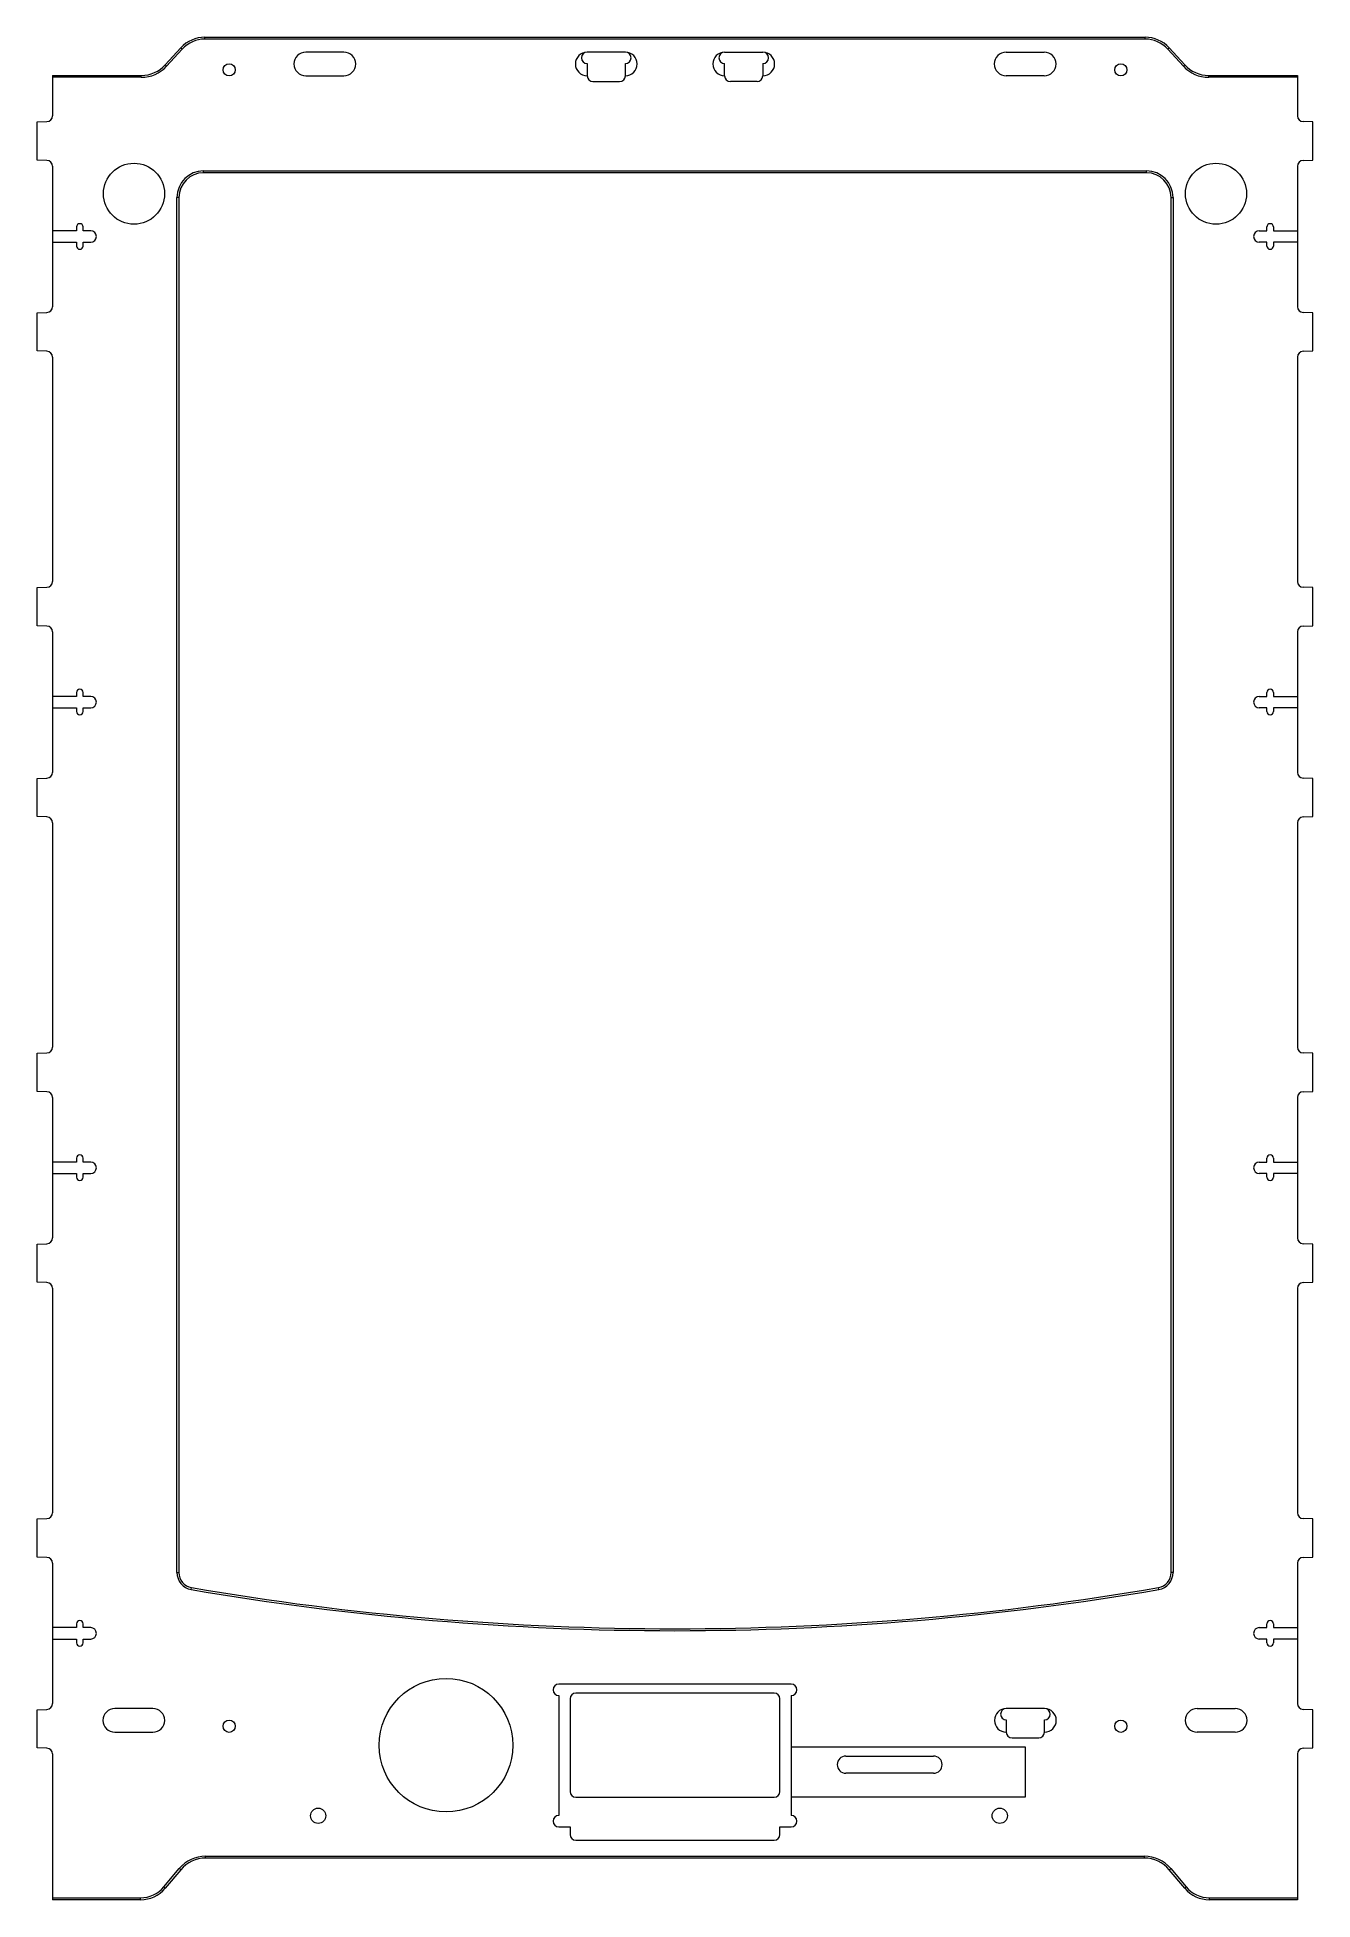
# Model space of a CAD drawing. Header units: millimetres. Extents: x -167 to 167, y -194 to 294.
import ezdxf

# ---------------------------------------------------------------- set-up
doc = ezdxf.new("R2010")
doc.units = ezdxf.units.MM

msp = doc.modelspace()

# ---------------------------------------------------------------- linework, layer by layer
at = {"color": 7, "linetype": 'Continuous', "lineweight": 15}
for p, q in [((-123.2, 293.5), (-123.2, 294)), ((-123.2, 294), (123.2, 294)), ((123.2, 293.5), (-123.2, 293.5)), ((123.2, 293.5), (123.2, 294)), ((-133.57, 286.76), (-129.47, 291.24)), ((-129.11, 290.9), (-133.2, 286.42)), ((-129.11, 290.9), (-129.47, 291.24)), ((-86.75, 290.1), (-96.75, 290.1)), ((-13, 290.1), (-23, 290.1)), ((13, 290.1), (23, 290.1)), ((86.75, 290.1), (96.75, 290.1)), ((129.11, 290.9), (129.47, 291.24)), ((133.2, 286.42), (129.11, 290.9)), ((129.47, 291.24), (133.57, 286.76)), ((-163.1, 284), (-163.1, 273.39)), ((-163.1, 284), (-139.84, 284)), ((-139.84, 283.5), (-163.1, 283.5)), ((-139.84, 283.5), (-139.84, 284)), ((-133.2, 286.42), (-133.57, 286.76)), ((-96.75, 283.9), (-86.75, 283.9)), ((-23, 287.1), (-23, 283.9)), ((-13, 283.9), (-13, 287.1)), ((13, 283.9), (13, 287.1)), ((23, 287.1), (23, 283.9)), ((96.75, 283.9), (86.75, 283.9)), ((133.2, 286.42), (133.57, 286.76)), ((139.84, 283.5), (139.84, 284)), ((139.84, 284), (163.1, 284)), ((163.1, 283.5), (139.84, 283.5)), ((163.1, 284), (163.1, 273.39)), ((-21.5, 282.4), (-14.5, 282.4)), ((21.5, 282.4), (14.5, 282.4)), ((-167.1, 271.8), (-164.55, 271.89)), ((-167.1, 261.8), (-167.1, 271.8)), ((167.1, 271.8), (164.55, 271.89)), ((167.1, 261.8), (167.1, 271.8)), ((-164.55, 261.71), (-167.1, 261.8)), ((-163.1, 260.21), (-163.1, 223.39)), ((-123.5, 259), (123.5, 259)), ((-123.5, 258.5), (-123.5, 259)), ((123.5, 258.5), (123.5, 259)), ((163.1, 260.21), (163.1, 223.39)), ((164.55, 261.71), (167.1, 261.8)), ((123.5, 258.5), (-123.5, 258.5)), ((-130.5, -108.28), (-130.5, 252)), ((-130, 252), (-130.5, 252)), ((-130, 252), (-130, -108.28)), ((130, -108.28), (130, 252)), ((130, 252), (130.5, 252)), ((130.5, 252), (130.5, -108.28)), ((-156.8, 244.3), (-156.8, 243.3)), ((-155.1, 243.3), (-155.1, 244.3)), ((155.1, 243.3), (155.1, 244.3)), ((156.8, 244.3), (156.8, 243.3)), ((-156.8, 243.3), (-163.1, 243.3)), ((-163.1, 240.3), (-156.8, 240.3)), ((-156.8, 240.3), (-156.8, 239.3)), ((-153.1, 243.3), (-155.1, 243.3)), ((-155.1, 239.3), (-155.1, 240.3)), ((-155.1, 240.3), (-153.1, 240.3)), ((153.1, 243.3), (155.1, 243.3)), ((155.1, 240.3), (153.1, 240.3)), ((155.1, 239.3), (155.1, 240.3)), ((156.8, 243.3), (163.1, 243.3)), ((156.8, 240.3), (156.8, 239.3)), ((163.1, 240.3), (156.8, 240.3)), ((-167.1, 221.8), (-164.55, 221.89)), ((-167.1, 211.8), (-167.1, 221.8)), ((167.1, 221.8), (164.55, 221.89)), ((167.1, 211.8), (167.1, 221.8)), ((-164.55, 211.71), (-167.1, 211.8)), ((-163.1, 210.21), (-163.1, 151.39)), ((163.1, 210.21), (163.1, 151.39)), ((164.55, 211.71), (167.1, 211.8)), ((-167.1, 149.8), (-164.55, 149.89)), ((-167.1, 139.8), (-167.1, 149.8)), ((167.1, 149.8), (164.55, 149.89)), ((167.1, 139.8), (167.1, 149.8)), ((-164.55, 139.71), (-167.1, 139.8)), ((-163.1, 138.21), (-163.1, 101.39)), ((163.1, 138.21), (163.1, 101.39)), ((164.55, 139.71), (167.1, 139.8)), ((-156.8, 122.3), (-156.8, 121.3)), ((-155.1, 121.3), (-155.1, 122.3)), ((155.1, 121.3), (155.1, 122.3)), ((156.8, 122.3), (156.8, 121.3)), ((-156.8, 121.3), (-163.1, 121.3)), ((-163.1, 118.3), (-156.8, 118.3)), ((-156.8, 118.3), (-156.8, 117.3)), ((-153.1, 121.3), (-155.1, 121.3)), ((-155.1, 117.3), (-155.1, 118.3)), ((-155.1, 118.3), (-153.1, 118.3)), ((153.1, 121.3), (155.1, 121.3)), ((155.1, 118.3), (153.1, 118.3)), ((155.1, 117.3), (155.1, 118.3)), ((156.8, 121.3), (163.1, 121.3)), ((156.8, 118.3), (156.8, 117.3)), ((163.1, 118.3), (156.8, 118.3)), ((-167.1, 99.8), (-164.55, 99.89)), ((-167.1, 89.8), (-167.1, 99.8)), ((167.1, 99.8), (164.55, 99.89)), ((167.1, 89.8), (167.1, 99.8)), ((-164.55, 89.71), (-167.1, 89.8)), ((-163.1, 88.21), (-163.1, 29.39)), ((163.1, 88.21), (163.1, 29.39)), ((164.55, 89.71), (167.1, 89.8)), ((-167.1, 27.8), (-164.55, 27.89)), ((-167.1, 17.8), (-167.1, 27.8)), ((167.1, 27.8), (164.55, 27.89)), ((167.1, 17.8), (167.1, 27.8)), ((-164.55, 17.71), (-167.1, 17.8)), ((-163.1, 16.21), (-163.1, -20.61)), ((163.1, 16.21), (163.1, -20.61)), ((164.55, 17.71), (167.1, 17.8)), ((-156.8, 0.3), (-156.8, -0.7)), ((-155.1, -0.7), (-155.1, 0.3)), ((155.1, -0.7), (155.1, 0.3)), ((156.8, 0.3), (156.8, -0.7)), ((-156.8, -0.7), (-163.1, -0.7)), ((-163.1, -3.7), (-156.8, -3.7)), ((-156.8, -3.7), (-156.8, -4.7)), ((-153.1, -0.7), (-155.1, -0.7)), ((-155.1, -4.7), (-155.1, -3.7)), ((-155.1, -3.7), (-153.1, -3.7)), ((153.1, -0.7), (155.1, -0.7)), ((155.1, -3.7), (153.1, -3.7)), ((155.1, -4.7), (155.1, -3.7)), ((156.8, -0.7), (163.1, -0.7)), ((156.8, -3.7), (156.8, -4.7)), ((163.1, -3.7), (156.8, -3.7)), ((-167.1, -22.2), (-164.55, -22.11)), ((-167.1, -32.2), (-167.1, -22.2)), ((167.1, -22.2), (164.55, -22.11)), ((167.1, -32.2), (167.1, -22.2)), ((-164.55, -32.29), (-167.1, -32.2)), ((-163.1, -33.79), (-163.1, -92.61)), ((163.1, -33.79), (163.1, -92.61)), ((164.55, -32.29), (167.1, -32.2)), ((-167.1, -94.2), (-164.55, -94.11)), ((-167.1, -104.2), (-167.1, -94.2)), ((167.1, -94.2), (164.55, -94.11)), ((167.1, -104.2), (167.1, -94.2)), ((-164.55, -104.29), (-167.1, -104.2)), ((-163.1, -105.79), (-163.1, -142.61)), ((163.1, -105.79), (163.1, -142.61)), ((164.55, -104.29), (167.1, -104.2)), ((-130.5, -108.28), (-130, -108.28)), ((-126.76, -112.72), (-126.68, -112.22)), ((126.76, -112.72), (126.68, -112.22)), ((130.5, -108.28), (130, -108.28)), ((-156.8, -121.7), (-156.8, -122.7)), ((-155.1, -122.7), (-155.1, -121.7)), ((155.1, -122.7), (155.1, -121.7)), ((156.8, -121.7), (156.8, -122.7)), ((-156.8, -122.7), (-163.1, -122.7)), ((-163.1, -125.7), (-156.8, -125.7)), ((-156.8, -125.7), (-156.8, -126.7)), ((-153.1, -122.7), (-155.1, -122.7)), ((-155.1, -126.7), (-155.1, -125.7)), ((-155.1, -125.7), (-153.1, -125.7)), ((153.1, -122.7), (155.1, -122.7)), ((155.1, -125.7), (153.1, -125.7)), ((155.1, -126.7), (155.1, -125.7)), ((156.8, -122.7), (163.1, -122.7)), ((156.8, -125.7), (156.8, -126.7)), ((163.1, -125.7), (156.8, -125.7)), ((30.45, -137.5), (-30.45, -137.5)), ((-30.45, -140.5), (-30.45, -171.9)), ((-27.5, -141.35), (-27.5, -165.66)), ((26, -139.85), (-26, -139.85)), ((27.5, -165.66), (27.5, -141.35)), ((30.45, -140.5), (30.45, -171.9)), ((-167.1, -144.2), (-164.55, -144.11)), ((-167.1, -154.2), (-167.1, -144.2)), ((-136.8, -143.9), (-146.8, -143.9)), ((96.8, -143.9), (86.8, -143.9)), ((136.8, -143.9), (146.8, -143.9)), ((167.1, -144.2), (164.55, -144.11)), ((167.1, -154.2), (167.1, -144.2)), ((-146.8, -150.1), (-136.8, -150.1)), ((86.8, -146.9), (86.8, -150.1)), ((96.8, -150.1), (96.8, -146.9)), ((146.8, -150.1), (136.8, -150.1)), ((-164.55, -154.29), (-167.1, -154.2)), ((-163.1, -155.79), (-163.1, -194)), ((91.8, -154), (30.45, -154)), ((88.3, -151.6), (95.3, -151.6)), ((91.8, -167), (91.8, -154)), ((163.1, -155.79), (163.1, -194)), ((164.55, -154.29), (167.1, -154.2)), ((44.75, -156.35), (67.75, -156.35)), ((67.75, -160.85), (44.75, -160.85)), ((-26, -167.16), (26, -167.16)), ((30.45, -167), (91.8, -167)), ((-30.45, -174.9), (-27.5, -174.9)), ((-27.5, -174.9), (-27.5, -176.9)), ((27.5, -176.9), (27.5, -174.9)), ((27.5, -174.9), (30.45, -174.9)), ((-26, -178.4), (26, -178.4)), ((-122.98, -182.59), (122.98, -182.59)), ((-122.98, -183.09), (-122.98, -182.59)), ((122.98, -183.09), (-122.98, -183.09)), ((122.98, -183.09), (122.98, -182.59)), ((-133.94, -190.64), (-129.88, -185.81)), ((-129.5, -186.13), (-133.55, -190.96)), ((-129.5, -186.13), (-129.88, -185.81)), ((129.5, -186.13), (129.88, -185.81)), ((133.55, -190.96), (129.5, -186.13)), ((129.88, -185.81), (133.94, -190.64)), ((-163.1, -193.5), (-140.06, -193.5)), ((-140.06, -194), (-163.1, -194)), ((-140.06, -194), (-140.06, -193.5)), ((-133.55, -190.96), (-133.94, -190.64)), ((133.55, -190.96), (133.94, -190.64)), ((140.06, -193.5), (163.1, -193.5)), ((140.06, -194), (140.06, -193.5)), ((163.1, -194), (140.06, -194))]:
    msp.add_line(p, q, dxfattribs=at)
for centre, radius in [((-116.8, 285.45), 1.6), ((116.8, 285.45), 1.6), ((-141.75, 253), 8), ((141.75, 253), 8), ((-60, -153.5), 17.5), ((-116.8, -148.55), 1.6), ((116.8, -148.55), 1.6), ((-93.5, -172), 2), ((85.1, -172), 2)]:
    msp.add_circle(centre, radius, dxfattribs=at)
for centre, radius, start, end in [((-123.2, 285.5), 8.5, 90, 137.5345), ((-123.2, 285.5), 8, 90, 137.5345), ((123.2, 285.5), 8.5, 42.4655, 90), ((123.2, 285.5), 8, 42.4655, 90), ((-96.75, 287), 3.1, 90, 270), ((-86.75, 287), 3.1, 270, 90), ((-23, 287), 3.1, 90, 270), ((-23, 288.6), 1.5, 90, 270), ((-13, 287), 3.1, 270, 90), ((-13, 288.6), 1.5, 270, 90), ((13, 287), 3.1, 90, 270), ((13, 288.6), 1.5, 90, 270), ((23, 287), 3.1, 270, 90), ((23, 288.6), 1.5, 270, 90), ((86.75, 287), 3.1, 90, 270), ((96.75, 287), 3.1, 270, 90), ((-139.84, 292.5), 8.5, 270, 317.5345), ((-139.84, 292.5), 9, 270, 317.5345), ((-21.5, 283.9), 1.5, 180, 270), ((-14.5, 283.9), 1.5, 270, 360), ((14.5, 283.9), 1.5, 180, 270), ((21.5, 283.9), 1.5, 270, 360), ((139.84, 292.5), 9, 222.4655, 270), ((139.84, 292.5), 8.5, 222.4655, 270), ((-164.6, 273.39), 1.5, 272, 360), ((164.6, 273.39), 1.5, 180, 268), ((-164.6, 260.21), 1.5, 0, 88), ((-123.5, 252), 7, 90, 180), ((123.5, 252), 7, 0, 90), ((164.6, 260.21), 1.5, 92, 180), ((-123.5, 252), 6.5, 90, 180), ((123.5, 252), 6.5, 0, 90), ((-155.95, 244.3), 0.85, 360, 180), ((155.95, 244.3), 0.85, 360, 180), ((-155.95, 239.3), 0.85, 180, 0), ((-153.1, 241.8), 1.5, 270, 90), ((153.1, 241.8), 1.5, 90, 270), ((155.95, 239.3), 0.85, 180, 0), ((-164.6, 223.39), 1.5, 272, 0), ((164.6, 223.39), 1.5, 180, 268), ((-164.6, 210.21), 1.5, 0, 88), ((164.6, 210.21), 1.5, 92, 180), ((-164.6, 151.39), 1.5, 272, 0), ((164.6, 151.39), 1.5, 180, 268), ((-164.6, 138.21), 1.5, 0, 88), ((164.6, 138.21), 1.5, 92, 180), ((-155.95, 122.3), 0.85, 0, 180), ((155.95, 122.3), 0.85, 0, 180), ((-155.95, 117.3), 0.85, 180, 0), ((-153.1, 119.8), 1.5, 270, 90), ((153.1, 119.8), 1.5, 90, 270), ((155.95, 117.3), 0.85, 180, 0), ((-164.6, 101.39), 1.5, 272, 360), ((164.6, 101.39), 1.5, 180, 268), ((-164.6, 88.21), 1.5, 0, 88), ((164.6, 88.21), 1.5, 92, 180), ((-164.6, 29.39), 1.5, 272, 0), ((164.6, 29.39), 1.5, 180, 268), ((-164.6, 16.21), 1.5, 0, 88), ((164.6, 16.21), 1.5, 92, 180), ((-155.95, 0.3), 0.85, 360, 180), ((155.95, 0.3), 0.85, 360, 180), ((-155.95, -4.7), 0.85, 180, 0), ((-153.1, -2.2), 1.5, 270, 90), ((153.1, -2.2), 1.5, 90, 270), ((155.95, -4.7), 0.85, 180, 0), ((-164.6, -20.61), 1.5, 272, 0), ((164.6, -20.61), 1.5, 180, 268), ((-164.6, -33.79), 1.5, 0, 88), ((164.6, -33.79), 1.5, 92, 180), ((-164.6, -92.61), 1.5, 272, 0), ((164.6, -92.61), 1.5, 180, 268), ((-164.6, -105.79), 1.5, 0, 88), ((164.6, -105.79), 1.5, 92, 180), ((-126, -108.28), 4.5, 180, 260.2761), ((-126, -108.28), 4, 180, 260.2761), ((0, 627), 750, 260.27608, 279.72392), ((126, -108.28), 4, 279.7239, 0), ((126, -108.28), 4.5, 279.7239, 0), ((0, 627), 750.5, 260.27608, 279.72392), ((-155.95, -121.7), 0.85, 360, 180), ((155.95, -121.7), 0.85, 360, 180), ((-155.95, -126.7), 0.85, 180, 0), ((-153.1, -124.2), 1.5, 270, 90), ((153.1, -124.2), 1.5, 90, 270), ((155.95, -126.7), 0.85, 180, 0), ((-30.45, -139), 1.5, 90, 270), ((-26, -141.35), 1.5, 90, 180), ((26, -141.35), 1.5, 0, 90), ((30.45, -139), 1.5, 270, 90), ((-164.6, -142.61), 1.5, 272, 0), ((-146.8, -147), 3.1, 90, 270), ((-136.8, -147), 3.1, 270, 90), ((86.8, -147), 3.1, 90, 270), ((86.8, -145.4), 1.5, 90, 270), ((96.8, -147), 3.1, 270, 90), ((96.8, -145.4), 1.5, 270, 90), ((136.8, -147), 3.1, 90, 270), ((146.8, -147), 3.1, 270, 90), ((164.6, -142.61), 1.5, 180, 268), ((88.3, -150.1), 1.5, 180, 270), ((95.3, -150.1), 1.5, 270, 360), ((-164.6, -155.79), 1.5, 0, 88), ((164.6, -155.79), 1.5, 92, 180), ((44.75, -158.6), 2.25, 90, 270), ((67.75, -158.6), 2.25, 270, 90), ((-26, -165.66), 1.5, 180, 270), ((26, -165.66), 1.5, 270, 0), ((-30.45, -173.4), 1.5, 90, 270), ((30.45, -173.4), 1.5, 270, 90), ((-26, -176.9), 1.5, 180, 270), ((26, -176.9), 1.5, 270, 0), ((-122.98, -191.59), 9, 90, 140), ((-122.98, -191.59), 8.5, 90, 140), ((122.98, -191.59), 9, 40, 90), ((122.98, -191.59), 8.5, 40, 90), ((-140.06, -185.5), 8, 270, 320), ((-140.06, -185.5), 8.5, 270, 320), ((140.06, -185.5), 8.5, 220, 270), ((140.06, -185.5), 8, 220, 270)]:
    msp.add_arc(centre, radius, start, end, dxfattribs=at)

doc.saveas('drawing.dxf')
